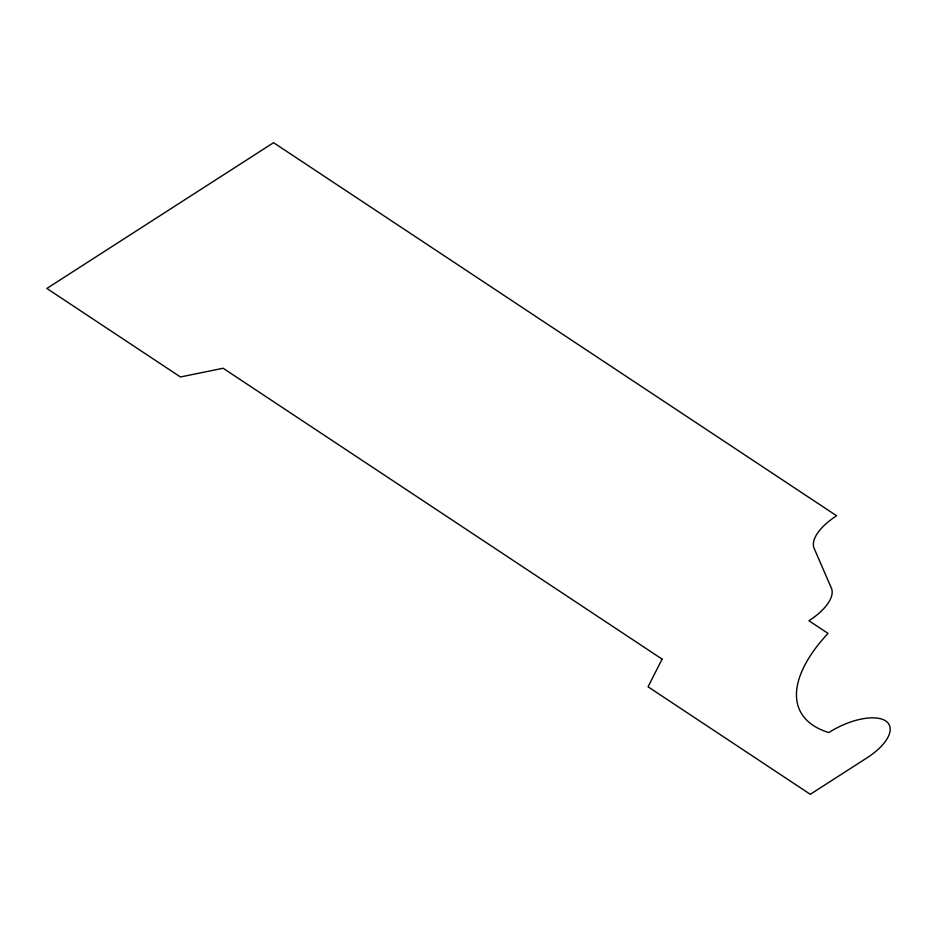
<?xml version="1.0" encoding="UTF-8"?>
<svg xmlns="http://www.w3.org/2000/svg" width="937" height="937" viewBox="0 0 937 937"><rect width="100%" height="100%" fill="white"/><g stroke="black" fill="none" stroke-linecap="round" stroke-linejoin="round"><path stroke-width="1.41" d="M662.084 659.109L648.064 686.809L810.294 794.307L866.971 757.869A46.1 20.427 -26.2 0 0 885.664 720.928A46.1 20.427 -26.2 0 0 828.8 732.57A170.077 75.358 -26.2 0 1 828.027 633.4L808.936 620.751A46.1 20.427 -26.2 0 0 831.4 588.155L814.148 548.368A46.1 20.427 -26.2 0 1 836.6 515.76L273.557 142.693L46.85 288.455L180.454 376.979L223.111 368.241L662.084 659.109"/></g></svg>
